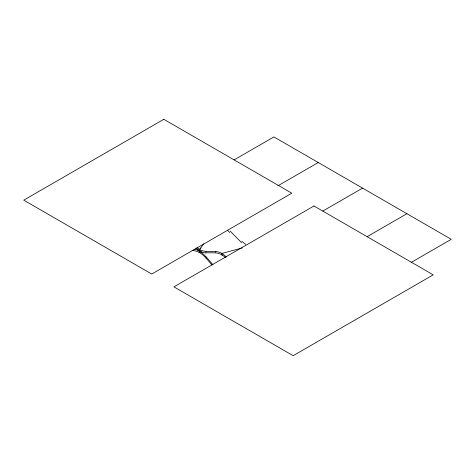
<?xml version="1.0" encoding="UTF-8"?>
<svg xmlns="http://www.w3.org/2000/svg" width="475" height="475" viewBox="0 0 475 475"><rect width="100%" height="100%" fill="white"/><g stroke="black" fill="none" stroke-linecap="round" stroke-linejoin="round"><path stroke-width="0.71" d="M234.145 159.885L273.909 136.925L451.25 239.311L411.487 262.271M277.839 185.85L318.244 162.521M322.816 211.078L362.579 188.118M367.151 236.675L406.915 213.714M200.379 250.96L199.589 251.174L197.38 250.129M242.167 247.974L221.76 253.442L221.76 254.903M192.126 250.562L193.141 250.622A26.333 15.206 60 0 1 198.841 252.13M205.865 252.813L215.306 252.813M215.306 251.429L206.043 251.435M201.798 251.934L197.38 249.381A26.956 15.497 59.8 0 1 195.943 248.122M198.847 252.237L199.589 252.635A52.482 30.299 -60 0 0 200.284 252.783M198.847 248.965L199.589 249.422L199.589 250.883M201.798 252.682L199.589 251.174L199.589 252.635M241.567 242.654L230.238 231.153M206.043 258.073L211.981 264.985M205.865 256.5L212.96 264.795M199.601 252.498A25.745 14.862 60 0 1 206.025 258.103M201.78 252.789A26.956 15.449 59.9 0 1 205.788 256.648M193.984 249.292A26.956 15.622 60.2 0 1 197.362 250.04M203.828 243.859A52.838 30.507 -60 0 0 199.601 249.428A49.976 28.85 -60 0 1 201.109 247.897M206.025 251.382A25.745 14.862 60 0 1 199.601 249.571M198.841 249.06A26.333 15.206 60 0 1 197.012 247.665M226.302 256.957A24.379 14.072 60 0 0 221.766 253.329A24.379 14.072 60 0 0 215.329 251.501M245.771 244.382A28.144 13.567 52.9 0 1 241.876 241.27M227.822 230.63A27.782 15.948 62.2 0 1 229.71 232.483M221.766 254.76A24.813 14.381 60.1 0 1 225.429 257.515M215.312 252.842A24.813 14.387 60.2 0 1 221.754 254.737M222.442 255.057A53.182 30.709 -60 0 1 221.766 254.885M205.883 252.872A26.956 15.58 60.4 0 1 201.828 252.094M163.804 119.296L23.75 200.159L151.745 274.051L291.798 193.194L163.804 119.296M313.963 205.99L173.909 286.853L293.164 355.704L433.218 274.841L313.963 205.99"/></g></svg>
